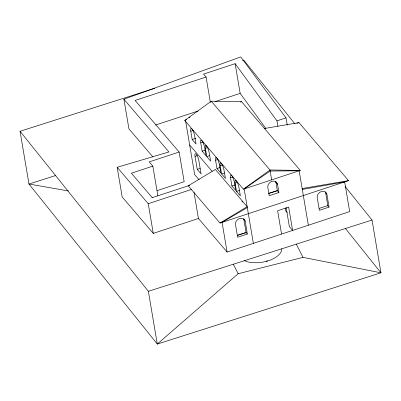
<?xml version="1.0" encoding="UTF-8"?>
<svg xmlns="http://www.w3.org/2000/svg" width="401" height="401" viewBox="0 0 401 401"><rect width="100%" height="100%" fill="white"/><g stroke="black" fill="none" stroke-linecap="round" stroke-linejoin="round"><path stroke-width="0.6" d="M267.713 260.931L266.239 261.307M345.035 186.38L372.028 220.044L380.95 272.8L303.016 257.352L238.149 273.728L157.292 344.058L28.972 184.024L20.05 131.267L154.841 88.325M184.751 120.46L211.242 101.207L241.587 101.704L300.269 170.42L243.432 189.172L184.751 120.46L186.5 119.513M243.432 189.172L269.983 169.989L300.269 170.42M189.051 117.749L190.074 117.042M220.009 223.041L247.156 206.68L215.372 169.458L188.219 185.818L220.009 223.041L348.544 180.63L299.001 122.621L264.209 128.546M247.307 207.578L222.079 222.36L227.096 252.039L349.682 211.593L344.665 181.914L302.304 189.432M152.871 156.916L128.932 128.881L123.909 99.202L240.715 56.942L286.008 117.879L287.236 125.147M277.878 126.315L276.956 120.866L235.136 63.684L203.558 74.105L206.069 77.042L210.37 102.481M206.069 77.042L135.102 100.461L179.142 152.029L184.164 181.708L157.192 190.61M215.011 101.664L240.159 93.363L265.833 128.475M155.498 125.067L198.074 111.017M240.47 102.075L241.587 101.704M190.786 131.247A5.273 1.318 71.7 0 1 191.954 129.012A5.273 1.318 71.7 0 1 194.64 135.764L196.039 144.014L192.179 139.498L190.786 131.247L193.137 130.47M192.179 139.498L195.708 138.335M200.751 142.921A5.273 1.318 71.7 0 1 201.924 140.686A5.273 1.318 71.7 0 1 204.61 147.433L206.004 155.688L202.149 151.172L200.751 142.921L203.106 142.144M179.142 152.029L149.242 161.899L152.841 166.114L157.864 195.793M276.956 120.866L286.008 117.879M205.372 148.33A5.273 1.318 71.7 0 1 206.54 146.094A5.273 1.318 71.7 0 1 209.227 152.846L210.625 161.097L206.766 156.58L205.372 148.33L207.723 147.553M152.841 166.114L131.363 173.202L152.27 197.683M202.149 151.172L205.086 150.2M195.031 156.365A5.273 1.318 71.7 0 1 196.204 154.134A5.273 1.318 71.7 0 1 198.891 160.881L201.091 173.894L197.232 169.377L195.031 156.365L197.387 155.588M296.785 123.353L299.001 122.621M206.766 156.58L209.708 155.608M215.563 160.26A5.273 1.318 71.7 0 1 216.73 158.024A5.273 1.318 71.7 0 1 219.417 164.776L220.811 173.026L216.956 168.51L215.563 160.26L217.913 159.483M197.232 169.377L200.174 168.405M220.179 165.668A5.273 1.318 71.7 0 1 221.347 163.433A5.273 1.318 71.7 0 1 224.034 170.184L225.432 178.435L221.578 173.919L220.179 165.668L222.53 164.891M216.956 168.51L219.898 167.538M221.578 173.919L224.515 172.946M152.059 197.708L189.773 185.307M123.909 99.202L168.956 151.949L117.172 167.307L148.255 203.708L191.352 189.488M230.49 177.743A5.273 1.318 71.7 0 1 231.658 175.508A5.273 1.318 71.7 0 1 234.349 182.26L235.743 190.51L231.888 185.994L230.49 177.743L232.841 176.966M235.111 183.152A5.273 1.318 71.7 0 1 236.279 180.916A5.273 1.318 71.7 0 1 238.966 187.668L240.364 195.919L236.505 191.402L235.111 183.152L237.462 182.375M231.888 185.994L235.417 184.826M236.505 191.402L239.447 190.43M117.172 167.307L122.19 196.986L153.277 233.387L198.44 218.485L227.096 252.039M278.916 192.51L269.211 195.708L267.818 187.457A5.273 4.361 -40.5 0 1 271.908 181.367A5.273 4.361 -40.5 0 1 277.517 184.26L278.916 192.51L277.291 190.61L268.73 193.432L277.362 190.696L275.968 182.445A5.273 4.386 -38.7 0 0 275.602 181.337M247.352 234.059L237.653 237.262L235.452 224.249A5.298 4.376 -40.5 0 1 239.608 218.545A5.298 4.376 -40.5 0 1 245.151 221.051L247.352 234.059L246.024 232.505L237.462 235.327L246.094 232.59L243.958 219.969A5.273 4.386 -38.7 0 0 243.597 218.856M329.066 207.096L319.361 210.299L317.161 197.287A5.298 4.376 -40.5 0 1 321.321 191.583A5.298 4.376 -40.5 0 1 326.865 194.089L329.066 207.096L327.577 205.357M242.515 60.391L243.708 60.015L294.961 123.929M55.814 175.473L28.972 184.024L68.446 190.956M319.181 208.375L327.807 205.628L325.672 193.006A5.273 4.386 -38.7 0 0 325.306 191.894M20.05 131.267L148.37 291.301L372.028 220.044M302.148 188.535L348.544 180.63M325.376 192.35L326.865 194.089M211.242 101.207L269.983 169.989L271.652 179.859M275.487 181.884L277.517 184.26M287.151 212.41L285.557 210.545L285.141 208.089M241.803 201.132L242.62 202.084M189.663 144.982L212.139 171.302M243.633 219.272L245.151 221.051M199.102 179.833L194.685 174.661L185.578 120.826M345.351 228.4L380.95 272.8L157.292 344.058L148.37 291.301M296.229 244.054L303.016 257.352M233.342 264.309L238.149 273.728M308.359 225.227L299.151 170.786L270.159 171.026L244.154 188.931L253.362 243.372M286.149 207.593L289.367 226.62L292.615 230.425L288.67 207.101L277.617 210.746L281.562 234.069M235.136 63.684L240.159 93.363M194.034 192.44L198.44 218.485M148.255 203.708L153.277 233.387M281.818 248.775A21.448 10.822 -9.6 0 1 268.434 260.745L263.061 262.119L257.522 262.77L252.189 262.66A21.448 10.822 -9.6 0 1 244.049 260.49"/></g></svg>
